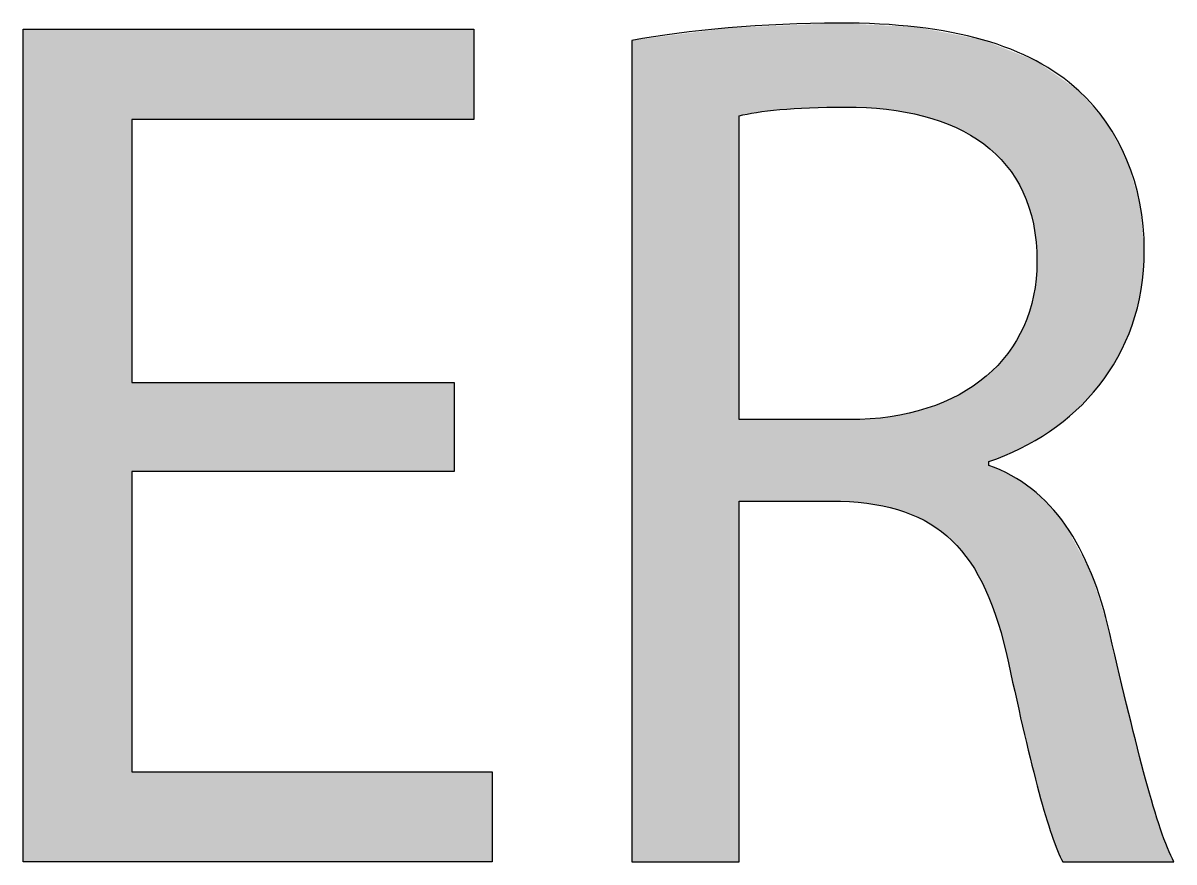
# Model space of a CAD drawing. Extents: x 0 to 360, y -268 to 0.
# Drawn here: x 144.591 to 147.385, y -207.081 to -205.045 of the extents above; entities that cross this region are included whole.
import ezdxf

# ---------------------------------------------------------------- set-up
doc = ezdxf.new("R2010")
doc.units = 0
doc.layers.add('LAYER_1', color=7, linetype='CONTINUOUS')

# ---------------------------------------------------------------- blocks, each defined once
blk = doc.blocks.new('*U162')
at = {"layer": 'LAYER_1', "color": 250, "extrusion": (0, 0, -1)}
for points in [[(-144.5908, -207.0806), (-144.5908, -205.0597), (-144.8547, -207.0806)], [(-144.8547, -207.0806), (-144.5908, -205.0597), (-144.8547, -205.0597)], [(-145.6373, -205.2788), (-145.6373, -205.0597), (-145.6853, -205.2788)], [(-145.6853, -205.2788), (-145.6373, -205.0597), (-145.6853, -205.0597)], [(-145.6373, -207.0806), (-145.6373, -206.8614), (-145.6853, -207.0806)], [(-145.6853, -207.0806), (-145.6373, -206.8614), (-145.6853, -206.8614)], [(-145.6853, -207.0806), (-145.6853, -206.8614), (-145.7303, -207.0806)], [(-145.7303, -207.0806), (-145.6853, -206.8614), (-145.7303, -206.8614)]]:
    blk.add_solid(points, dxfattribs=at)
at = {"layer": 'LAYER_1', "color": 250}
for points in [[(144.8547, -205.2788), (144.8547, -205.0597), (145.6373, -205.2788)], [(145.6373, -205.2788), (144.8547, -205.0597), (145.6373, -205.0597)], [(144.8547, -206.1332), (144.8547, -205.9168), (145.6373, -206.1332)], [(145.6373, -206.1332), (144.8547, -205.9168), (145.6373, -205.9168)], [(144.8547, -207.0806), (144.8547, -206.8614), (145.6373, -207.0806)], [(145.6373, -207.0806), (144.8547, -206.8614), (145.6373, -206.8614)]]:
    blk.add_solid(points, dxfattribs=at)
blk = doc.blocks.new('*U163')
at = {"layer": 'LAYER_1', "color": 250}
for points in [[(146.3028, -207.0806), (146.0693, -205.0865), (146.3028, -205.0565)], [(146.3301, -207.0806), (146.3028, -205.0565), (146.3301, -205.0553)], [(146.3716, -205.2612), (146.3301, -205.0553), (146.3716, -205.0534)], [(146.4287, -205.2545), (146.3716, -205.0534), (146.4287, -205.0508)], [(146.5009, -205.25), (146.4287, -205.0508), (146.5009, -205.0476)], [(146.57, -205.2488), (146.5009, -205.0476), (146.57, -205.0445)], [(146.588, -205.2485), (146.588, -205.0455), (146.5969, -205.2489)], [(146.5969, -205.2489), (146.5969, -205.0459), (146.648, -205.2517)], [(146.648, -205.2517), (146.648, -205.0486), (146.6591, -205.2523)], [(146.6591, -205.2523), (146.6591, -205.0492), (146.6871, -205.2538)], [(146.6871, -205.2538), (146.6871, -205.0507), (146.6966, -205.2552)], [(146.6966, -205.2552), (146.6966, -205.0512), (146.7313, -205.2604)], [(146.7313, -205.2604), (146.7313, -205.053), (146.7333, -205.2607)], [(146.7333, -205.2607), (146.7333, -205.0531), (146.7425, -205.2627)], [(146.7425, -205.2627), (146.7425, -205.0536), (146.7617, -205.2669)], [(146.7617, -205.2669), (146.7617, -205.0546), (146.777, -205.2703)], [(146.777, -205.2703), (146.777, -205.0576), (146.7858, -205.273)], [(146.7858, -205.273), (146.7858, -205.0593), (146.7934, -205.2753)], [(146.7934, -205.2753), (146.7934, -205.0607), (146.818, -205.2828)], [(146.818, -205.2828), (146.818, -205.0655), (146.8262, -205.2861)], [(146.8262, -205.2861), (146.8262, -205.067), (146.8463, -205.2942)], [(146.8463, -205.2942), (146.8463, -205.0709), (146.8563, -205.2982)], [(146.8563, -205.2982), (146.8563, -205.0728), (146.8637, -205.3021)], [(146.8637, -205.3021), (146.8637, -205.0742), (146.8909, -205.3162)], [(146.8909, -205.3162), (146.8909, -205.0795), (146.8916, -205.3166)], [(146.8916, -205.3166), (146.8916, -205.0796), (146.8981, -205.3209)], [(146.8981, -205.3209), (146.8981, -205.0809), (146.9208, -205.336)], [(146.9208, -205.336), (146.9208, -205.0852), (146.9238, -205.3379)], [(146.9238, -205.3379), (146.9238, -205.0864), (146.9281, -205.3416)], [(146.9281, -205.3416), (146.9281, -205.0881), (146.9294, -205.3426)], [(146.9294, -205.3426), (146.9294, -205.0886), (146.9357, -205.348)], [(146.9357, -205.348), (146.9357, -205.0912), (146.9528, -205.3624)], [(146.9528, -205.3624), (146.9528, -205.0979), (146.9574, -205.3673)], [(146.9574, -205.3673), (146.9574, -205.0997), (146.9588, -205.3688)], [(146.9588, -205.3688), (146.9588, -205.1003), (146.9784, -205.3899)], [(146.9784, -205.3899), (146.9784, -205.108), (146.982, -205.3949)], [(146.982, -205.3949), (146.982, -205.1095), (146.9838, -205.3974)], [(146.9838, -205.3974), (146.9838, -205.1102), (146.9903, -205.4065)], [(146.9903, -205.4065), (146.9903, -205.1128), (147.0005, -205.4206)], [(147.0005, -205.4206), (147.0005, -205.1168), (147.0032, -205.4255)], [(147.0032, -205.4255), (147.0032, -205.1178), (147.0123, -205.4423)], [(147.0123, -205.4423), (147.0123, -205.1214), (147.0189, -205.4545)], [(147.0189, -205.4545), (147.0189, -205.1241), (147.0207, -205.4592)], [(147.0207, -205.4592), (147.0207, -205.1248), (147.0335, -205.4917)], [(147.0335, -205.4917), (147.0335, -205.1298), (147.0345, -205.4958)], [(147.0345, -205.4958), (147.0345, -205.1303), (147.0394, -205.5146)], [(147.0394, -205.5146), (147.0394, -205.1322), (147.044, -205.5322)], [(147.044, -205.5322), (147.044, -205.134), (147.0445, -205.5356)], [(147.0445, -205.5356), (147.0445, -205.1342), (147.0505, -205.576)], [(147.0505, -205.576), (147.0505, -205.1366), (147.0506, -205.5789)], [(147.0506, -205.5789), (147.0506, -205.1366), (147.0507, -205.5792)], [(147.0507, -205.5792), (147.0507, -205.1366), (147.0527, -205.6233)], [(147.0527, -206.0537), (147.0507, -205.6654), (147.0527, -205.6233)], [(147.0505, -206.055), (147.0445, -205.706), (147.0505, -205.6665)], [(147.0506, -206.0549), (147.0505, -205.6665), (147.0506, -205.6656)], [(147.0507, -206.0549), (147.0506, -205.6656), (147.0507, -205.6654)], [(147.044, -206.0587), (147.0394, -205.7256), (147.044, -205.708)], [(147.0445, -206.0584), (147.044, -205.708), (147.0445, -205.706)], [(147.0394, -206.0614), (147.0345, -205.7444), (147.0394, -205.7256)], [(147.0335, -206.0649), (147.0207, -205.7806), (147.0335, -205.7472)], [(147.0345, -206.0643), (147.0335, -205.7472), (147.0345, -205.7444)], [(147.0123, -206.0773), (147.0032, -205.8146), (147.0123, -205.797)], [(147.0189, -206.0734), (147.0123, -205.797), (147.0189, -205.7841)], [(147.0207, -206.0723), (147.0189, -205.7841), (147.0207, -205.7806)], [(147.0005, -206.0821), (146.9903, -205.8338), (147.0005, -205.8186)], [(147.0032, -206.081), (147.0005, -205.8186), (147.0032, -205.8146)], [(146.9784, -206.0913), (146.9588, -205.8736), (146.9784, -205.8504)], [(146.982, -206.0898), (146.9784, -205.8504), (146.982, -205.8461)], [(146.9838, -206.0891), (146.982, -205.8461), (146.9838, -205.8435)], [(146.9903, -206.0864), (146.9838, -205.8435), (146.9903, -205.8338)], [(146.9528, -206.102), (146.9357, -205.8957), (146.9528, -205.8796)], [(146.9574, -206.1), (146.9528, -205.8796), (146.9574, -205.8752)], [(146.9588, -206.0995), (146.9574, -205.8752), (146.9588, -205.8736)], [(146.9208, -206.4069), (146.8981, -205.9255), (146.9208, -205.9082)], [(146.9238, -206.4123), (146.9208, -205.9082), (146.9238, -205.906)], [(146.9208, -206.4069), (146.9208, -205.9082), (146.9238, -206.4123)], [(146.9281, -206.42), (146.9238, -205.906), (146.9281, -205.9027)], [(146.9238, -206.4123), (146.9238, -205.906), (146.9281, -206.42)], [(146.9294, -206.4234), (146.9281, -205.9027), (146.9294, -205.9017)], [(146.9281, -206.42), (146.9281, -205.9027), (146.9294, -206.4234)], [(146.9357, -206.4402), (146.9294, -205.9017), (146.9357, -205.8957)], [(146.9294, -206.4234), (146.9294, -205.9017), (146.9357, -206.4402)], [(146.8909, -206.3533), (146.8637, -205.9465), (146.8909, -205.9299)], [(146.8916, -206.3545), (146.8909, -205.9299), (146.8916, -205.9295)], [(146.8909, -206.3533), (146.8909, -205.9299), (146.8916, -206.3545)], [(146.8981, -206.3663), (146.8916, -205.9295), (146.8981, -205.9255)], [(146.8916, -206.3545), (146.8916, -205.9295), (146.8981, -206.3663)], [(146.8981, -206.3663), (146.8981, -205.9255), (146.9208, -206.4069)], [(146.8262, -206.2848), (146.818, -205.9676), (146.8262, -205.9645)], [(146.8463, -206.3002), (146.8262, -205.9645), (146.8463, -205.9549)], [(146.8262, -206.2848), (146.8262, -205.9645), (146.8463, -206.3002)], [(146.8563, -206.3121), (146.8463, -205.9549), (146.8563, -205.9501)], [(146.8463, -206.3002), (146.8463, -205.9549), (146.8563, -206.3121)], [(146.8637, -206.3209), (146.8563, -205.9501), (146.8637, -205.9465)], [(146.8563, -206.3121), (146.8563, -205.9501), (146.8637, -206.3209)], [(146.8637, -206.3209), (146.8637, -205.9465), (146.8909, -206.3533)], [(146.7313, -206.2308), (146.6966, -206), (146.7313, -205.9935)], [(146.7333, -206.2318), (146.7313, -205.9935), (146.7333, -205.9932)], [(146.7313, -206.2308), (146.7313, -205.9935), (146.7333, -206.2318)], [(146.7425, -206.236), (146.7333, -205.9932), (146.7425, -205.9914)], [(146.7333, -206.2318), (146.7333, -205.9932), (146.7425, -206.236)], [(146.7617, -206.245), (146.7425, -205.9914), (146.7617, -205.9862)], [(146.7425, -206.236), (146.7425, -205.9914), (146.7617, -206.245)], [(146.777, -206.252), (146.7617, -205.9862), (146.777, -205.982)], [(146.7617, -206.245), (146.7617, -205.9862), (146.777, -206.252)], [(146.7858, -206.2561), (146.777, -205.982), (146.7858, -205.9796)], [(146.777, -206.252), (146.777, -205.982), (146.7858, -206.2561)], [(146.7934, -206.2596), (146.7858, -205.9796), (146.7934, -205.9767)], [(146.7858, -206.2561), (146.7858, -205.9796), (146.7934, -206.2596)], [(146.818, -206.2785), (146.7934, -205.9767), (146.818, -205.9676)], [(146.7934, -206.2596), (146.7934, -205.9767), (146.818, -206.2785)], [(146.818, -206.2785), (146.818, -205.9676), (146.8262, -206.2848)], [(146.5761, -206.2048), (146.5761, -206.0071), (146.588, -206.206)], [(146.588, -206.206), (146.588, -206.0071), (146.5969, -206.2068)], [(146.648, -206.2118), (146.5969, -206.0071), (146.648, -206.0053)], [(146.5969, -206.2068), (146.5969, -206.0071), (146.648, -206.2118)], [(146.6591, -206.2128), (146.648, -206.0053), (146.6591, -206.0041)], [(146.648, -206.2118), (146.648, -206.0053), (146.6591, -206.2128)], [(146.6871, -206.2198), (146.6591, -206.0041), (146.6871, -206.0011)], [(146.6591, -206.2128), (146.6591, -206.0041), (146.6871, -206.2198)], [(146.6966, -206.2222), (146.6871, -206.0011), (146.6966, -206)], [(146.6871, -206.2198), (146.6871, -206.0011), (146.6966, -206.2222)], [(146.6966, -206.2222), (146.6966, -206), (146.7313, -206.2308)], [(146.9357, -206.4402), (146.9357, -206.118), (146.9528, -206.4853)], [(146.9528, -206.4853), (146.9528, -206.1256), (146.9574, -206.4974)], [(146.9574, -206.4974), (146.9574, -206.1277), (146.9588, -206.5011)], [(146.9588, -206.5011), (146.9588, -206.1283), (146.9784, -206.5768)], [(146.9784, -206.5768), (146.9784, -206.137), (146.982, -206.5907)], [(146.982, -206.5907), (146.982, -206.1386), (146.9838, -206.5976)], [(146.9838, -206.5976), (146.9838, -206.1394), (146.9903, -206.6253)], [(146.9903, -206.6253), (146.9903, -206.1423), (147.0005, -206.6685)], [(147.0005, -206.6685), (147.0005, -206.1491), (147.0032, -206.6798)], [(147.0032, -206.6798), (147.0032, -206.1508), (147.0123, -206.7185)], [(147.0123, -206.7185), (147.0123, -206.1569), (147.0189, -206.7467)], [(147.0189, -206.7467), (147.0189, -206.1612), (147.0207, -206.7544)], [(147.0207, -206.7544), (147.0207, -206.1624), (147.0335, -206.8086)], [(147.0335, -206.8086), (147.0335, -206.1709), (147.0345, -206.8132)], [(147.0345, -206.8132), (147.0345, -206.1716), (147.0394, -206.8341)], [(147.0394, -206.8341), (147.0394, -206.1749), (147.044, -206.8536)], [(147.044, -206.8536), (147.044, -206.1791), (147.0445, -206.8558)], [(147.0445, -206.8558), (147.0445, -206.1796), (147.0505, -206.8811)], [(147.0505, -206.8811), (147.0505, -206.185), (147.0506, -206.8816)], [(147.0506, -206.8816), (147.0506, -206.1852), (147.0507, -206.8817)], [(147.0507, -206.8817), (147.0507, -206.1852), (147.0527, -206.8904)], [(147.0527, -206.8904), (147.0527, -206.1871), (147.0576, -206.9111)], [(147.0576, -206.9111), (147.0576, -206.1916), (147.0833, -206.9971)], [(147.0833, -206.9971), (147.0833, -206.2153), (147.0833, -206.9972)], [(147.0833, -206.9972), (147.0833, -206.2153), (147.0888, -207.0153)], [(147.0888, -207.0153), (147.0888, -206.222), (147.1157, -207.0806)]]:
    blk.add_solid(points, dxfattribs=at)
at = {"layer": 'LAYER_1', "color": 250, "extrusion": (0, 0, -1)}
for points in [[(-146.3028, -207.0806), (-146.3028, -205.0565), (-146.3301, -207.0806)], [(-146.3301, -205.2698), (-146.3301, -205.0553), (-146.3716, -205.2612)], [(-146.3716, -205.2612), (-146.3716, -205.0534), (-146.4287, -205.2545)], [(-146.4287, -205.2545), (-146.4287, -205.0508), (-146.5009, -205.25)], [(-146.5009, -205.25), (-146.5009, -205.0476), (-146.57, -205.2488)], [(-146.57, -205.2488), (-146.57, -205.0445), (-146.5761, -205.2487)], [(-146.5761, -205.2487), (-146.57, -205.0445), (-146.5761, -205.0448)], [(-146.5761, -205.2487), (-146.5761, -205.0448), (-146.588, -205.2485)], [(-146.588, -205.2485), (-146.5761, -205.0448), (-146.588, -205.0455)], [(-146.5969, -205.2489), (-146.588, -205.0455), (-146.5969, -205.0459)], [(-146.648, -205.2517), (-146.5969, -205.0459), (-146.648, -205.0486)], [(-146.6591, -205.2523), (-146.648, -205.0486), (-146.6591, -205.0492)], [(-146.6871, -205.2538), (-146.6591, -205.0492), (-146.6871, -205.0507)], [(-146.6966, -205.2552), (-146.6871, -205.0507), (-146.6966, -205.0512)], [(-146.7313, -205.2604), (-146.6966, -205.0512), (-146.7313, -205.053)], [(-146.7333, -205.2607), (-146.7313, -205.053), (-146.7333, -205.0531)], [(-146.7425, -205.2627), (-146.7333, -205.0531), (-146.7425, -205.0536)], [(-146.7617, -205.2669), (-146.7425, -205.0536), (-146.7617, -205.0546)], [(-146.777, -205.2703), (-146.7617, -205.0546), (-146.777, -205.0576)], [(-146.7858, -205.273), (-146.777, -205.0576), (-146.7858, -205.0593)], [(-146.7934, -205.2753), (-146.7858, -205.0593), (-146.7934, -205.0607)], [(-146.818, -205.2828), (-146.7934, -205.0607), (-146.818, -205.0655)], [(-146.8262, -205.2861), (-146.818, -205.0655), (-146.8262, -205.067)], [(-146.8463, -205.2942), (-146.8262, -205.067), (-146.8463, -205.0709)], [(-146.8563, -205.2982), (-146.8463, -205.0709), (-146.8563, -205.0728)], [(-146.0693, -207.0806), (-146.0693, -205.0865), (-146.3028, -207.0806)], [(-146.8637, -205.3021), (-146.8563, -205.0728), (-146.8637, -205.0742)], [(-146.8909, -205.3162), (-146.8637, -205.0742), (-146.8909, -205.0795)], [(-146.8916, -205.3166), (-146.8909, -205.0795), (-146.8916, -205.0796)], [(-146.8981, -205.3209), (-146.8916, -205.0796), (-146.8981, -205.0809)], [(-146.9208, -205.336), (-146.8981, -205.0809), (-146.9208, -205.0852)], [(-146.9238, -205.3379), (-146.9208, -205.0852), (-146.9238, -205.0864)], [(-146.9281, -205.3416), (-146.9238, -205.0864), (-146.9281, -205.0881)], [(-146.9294, -205.3426), (-146.9281, -205.0881), (-146.9294, -205.0886)], [(-146.9357, -205.348), (-146.9294, -205.0886), (-146.9357, -205.0912)], [(-146.9528, -205.3624), (-146.9357, -205.0912), (-146.9528, -205.0979)], [(-146.9574, -205.3673), (-146.9528, -205.0979), (-146.9574, -205.0997)], [(-146.9588, -205.3688), (-146.9574, -205.0997), (-146.9588, -205.1003)], [(-146.9784, -205.3899), (-146.9588, -205.1003), (-146.9784, -205.108)], [(-146.982, -205.3949), (-146.9784, -205.108), (-146.982, -205.1095)], [(-146.9838, -205.3974), (-146.982, -205.1095), (-146.9838, -205.1102)], [(-146.9903, -205.4065), (-146.9838, -205.1102), (-146.9903, -205.1128)], [(-147.0005, -205.4206), (-146.9903, -205.1128), (-147.0005, -205.1168)], [(-147.0032, -205.4255), (-147.0005, -205.1168), (-147.0032, -205.1178)], [(-147.0123, -205.4423), (-147.0032, -205.1178), (-147.0123, -205.1214)], [(-147.0189, -205.4545), (-147.0123, -205.1214), (-147.0189, -205.1241)], [(-147.0207, -205.4592), (-147.0189, -205.1241), (-147.0207, -205.1248)], [(-147.0335, -205.4917), (-147.0207, -205.1248), (-147.0335, -205.1298)], [(-147.0345, -205.4958), (-147.0335, -205.1298), (-147.0345, -205.1303)], [(-147.0394, -205.5146), (-147.0345, -205.1303), (-147.0394, -205.1322)], [(-147.044, -205.5322), (-147.0394, -205.1322), (-147.044, -205.134)], [(-147.0445, -205.5356), (-147.044, -205.134), (-147.0445, -205.1342)], [(-147.0505, -205.576), (-147.0445, -205.1342), (-147.0505, -205.1366)], [(-147.0506, -205.5789), (-147.0505, -205.1366), (-147.0506, -205.1366)], [(-147.0507, -205.5792), (-147.0506, -205.1366), (-147.0507, -205.1366)], [(-147.0527, -205.6233), (-147.0507, -205.1366), (-147.0527, -205.1381)], [(-147.0527, -206.0537), (-147.0527, -205.1381), (-147.0576, -206.0508)], [(-147.0576, -206.0508), (-147.0527, -205.1381), (-147.0576, -205.1415)], [(-147.0576, -206.0508), (-147.0576, -205.1415), (-147.0833, -206.0358)], [(-147.0833, -206.0358), (-147.0576, -205.1415), (-147.0833, -205.1594)], [(-147.0833, -206.0358), (-147.0833, -205.1594), (-147.0833, -206.0358)], [(-147.0833, -206.0358), (-147.0833, -205.1594), (-147.0833, -205.1594)], [(-147.0833, -206.0358), (-147.0833, -205.1594), (-147.0888, -206.0315)], [(-147.0888, -206.0315), (-147.0833, -205.1594), (-147.0888, -205.1632)], [(-147.0888, -206.0315), (-147.0888, -205.1632), (-147.1157, -206.0101)], [(-147.1157, -206.0101), (-147.0888, -205.1632), (-147.1157, -205.182)], [(-147.1157, -206.0101), (-147.1157, -205.182), (-147.1221, -206.0051)], [(-147.1221, -206.0051), (-147.1157, -205.182), (-147.1221, -205.1864)], [(-147.1221, -206.0051), (-147.1221, -205.1864), (-147.1475, -205.9849)], [(-147.1475, -205.9849), (-147.1221, -205.1864), (-147.1475, -205.2042)], [(-147.1475, -205.9849), (-147.1475, -205.2042), (-147.1547, -205.9772)], [(-147.1547, -205.9772), (-147.1475, -205.2042), (-147.1547, -205.2092)], [(-147.1547, -205.9772), (-147.1547, -205.2092), (-147.185, -205.9446)], [(-147.185, -205.9446), (-147.1547, -205.2092), (-147.185, -205.2439)], [(-147.185, -205.9446), (-147.185, -205.2439), (-147.2034, -205.9248)], [(-147.2034, -205.9248), (-147.185, -205.2439), (-147.2034, -205.2649)], [(-147.2034, -205.9248), (-147.2034, -205.2649), (-147.2212, -205.898)], [(-147.2212, -205.898), (-147.2034, -205.2649), (-147.2212, -205.2854)], [(-147.2212, -205.898), (-147.2212, -205.2854), (-147.2296, -205.8853)], [(-147.2296, -205.8853), (-147.2212, -205.2854), (-147.2296, -205.3008)], [(-147.2296, -205.8853), (-147.2296, -205.3008), (-147.2493, -205.8557)], [(-147.2493, -205.8557), (-147.2296, -205.3008), (-147.2493, -205.3369)], [(-147.2493, -205.8557), (-147.2493, -205.3369), (-147.2712, -205.8066)], [(-147.2712, -205.8066), (-147.2493, -205.3369), (-147.2712, -205.377)], [(-147.2712, -205.8066), (-147.2712, -205.377), (-147.284, -205.7778)], [(-147.284, -205.7778), (-147.2712, -205.377), (-147.284, -205.4196)], [(-147.284, -205.7778), (-147.284, -205.4196), (-147.3026, -205.7043)], [(-147.3026, -205.7043), (-147.284, -205.4196), (-147.3026, -205.4814)], [(-147.3026, -205.7043), (-147.3026, -205.4814), (-147.3059, -205.6913)], [(-147.3059, -205.6913), (-147.3026, -205.4814), (-147.3059, -205.5161)], [(-147.3059, -205.6913), (-147.3059, -205.5161), (-147.3135, -205.5964)], [(-147.0505, -206.055), (-147.0505, -205.6665), (-147.0506, -206.0549)], [(-147.0506, -206.0549), (-147.0506, -205.6656), (-147.0507, -206.0549)], [(-147.0507, -206.0549), (-147.0507, -205.6654), (-147.0527, -206.0537)], [(-147.044, -206.0587), (-147.044, -205.708), (-147.0445, -206.0584)], [(-147.0445, -206.0584), (-147.0445, -205.706), (-147.0505, -206.055)], [(-147.0394, -206.0614), (-147.0394, -205.7256), (-147.044, -206.0587)], [(-147.0335, -206.0649), (-147.0335, -205.7472), (-147.0345, -206.0643)], [(-147.0345, -206.0643), (-147.0345, -205.7444), (-147.0394, -206.0614)], [(-147.0123, -206.0773), (-147.0123, -205.797), (-147.0189, -206.0734)], [(-147.0189, -206.0734), (-147.0189, -205.7841), (-147.0207, -206.0723)], [(-147.0207, -206.0723), (-147.0207, -205.7806), (-147.0335, -206.0649)], [(-147.0005, -206.0821), (-147.0005, -205.8186), (-147.0032, -206.081)], [(-147.0032, -206.081), (-147.0032, -205.8146), (-147.0123, -206.0773)], [(-146.9784, -206.0913), (-146.9784, -205.8504), (-146.982, -206.0898)], [(-146.982, -206.0898), (-146.982, -205.8461), (-146.9838, -206.0891)], [(-146.9838, -206.0891), (-146.9838, -205.8435), (-146.9903, -206.0864)], [(-146.9903, -206.0864), (-146.9903, -205.8338), (-147.0005, -206.0821)], [(-146.9528, -206.102), (-146.9528, -205.8796), (-146.9574, -206.1)], [(-146.9574, -206.1), (-146.9574, -205.8752), (-146.9588, -206.0995)], [(-146.9588, -206.0995), (-146.9588, -205.8736), (-146.9784, -206.0913)], [(-146.9357, -206.109), (-146.9357, -205.8957), (-146.9528, -206.102)], [(-146.3301, -206.2048), (-146.3301, -206.0071), (-146.3716, -206.2048)], [(-146.3716, -206.2048), (-146.3301, -206.0071), (-146.3716, -206.0071)], [(-146.3716, -206.2048), (-146.3716, -206.0071), (-146.4287, -206.2048)], [(-146.4287, -206.2048), (-146.3716, -206.0071), (-146.4287, -206.0071)], [(-146.4287, -206.2048), (-146.4287, -206.0071), (-146.5009, -206.2048)], [(-146.5009, -206.2048), (-146.4287, -206.0071), (-146.5009, -206.0071)], [(-146.5009, -206.2048), (-146.5009, -206.0071), (-146.57, -206.2048)], [(-146.57, -206.2048), (-146.5009, -206.0071), (-146.57, -206.0071)], [(-146.57, -206.2048), (-146.57, -206.0071), (-146.5761, -206.2048)], [(-146.5761, -206.2048), (-146.57, -206.0071), (-146.5761, -206.0071)], [(-146.588, -206.206), (-146.5761, -206.0071), (-146.588, -206.0071)], [(-146.5969, -206.2068), (-146.588, -206.0071), (-146.5969, -206.0071)], [(-146.9528, -206.4853), (-146.9357, -206.118), (-146.9528, -206.1256)], [(-146.9574, -206.4974), (-146.9528, -206.1256), (-146.9574, -206.1277)], [(-146.9588, -206.5011), (-146.9574, -206.1277), (-146.9588, -206.1283)], [(-146.9784, -206.5768), (-146.9588, -206.1283), (-146.9784, -206.137)], [(-146.982, -206.5907), (-146.9784, -206.137), (-146.982, -206.1386)], [(-146.9838, -206.5976), (-146.982, -206.1386), (-146.9838, -206.1394)], [(-146.9903, -206.6253), (-146.9838, -206.1394), (-146.9903, -206.1423)], [(-147.0005, -206.6685), (-146.9903, -206.1423), (-147.0005, -206.1491)], [(-147.0032, -206.6798), (-147.0005, -206.1491), (-147.0032, -206.1508)], [(-147.0123, -206.7185), (-147.0032, -206.1508), (-147.0123, -206.1569)], [(-147.0189, -206.7467), (-147.0123, -206.1569), (-147.0189, -206.1612)], [(-147.0207, -206.7544), (-147.0189, -206.1612), (-147.0207, -206.1624)], [(-147.0335, -206.8086), (-147.0207, -206.1624), (-147.0335, -206.1709)], [(-147.0345, -206.8132), (-147.0335, -206.1709), (-147.0345, -206.1716)], [(-147.0394, -206.8341), (-147.0345, -206.1716), (-147.0394, -206.1749)], [(-147.044, -206.8536), (-147.0394, -206.1749), (-147.044, -206.1791)], [(-147.0445, -206.8558), (-147.044, -206.1791), (-147.0445, -206.1796)], [(-147.0505, -206.8811), (-147.0445, -206.1796), (-147.0505, -206.185)], [(-147.0506, -206.8816), (-147.0505, -206.185), (-147.0506, -206.1852)], [(-147.0507, -206.8817), (-147.0506, -206.1852), (-147.0507, -206.1852)], [(-147.0527, -206.8904), (-147.0507, -206.1852), (-147.0527, -206.1871)], [(-147.0576, -206.9111), (-147.0527, -206.1871), (-147.0576, -206.1916)], [(-147.0833, -206.9971), (-147.0576, -206.1916), (-147.0833, -206.2153)], [(-147.0833, -206.9972), (-147.0833, -206.2153), (-147.0833, -206.2153)], [(-147.0888, -207.0153), (-147.0833, -206.2153), (-147.0888, -206.222)], [(-147.1157, -207.0806), (-147.0888, -206.222), (-147.1157, -206.2554)], [(-147.1157, -207.0806), (-147.1157, -206.2554), (-147.1221, -207.0806)], [(-147.1221, -207.0806), (-147.1157, -206.2554), (-147.1221, -206.2633)], [(-147.1221, -207.0806), (-147.1221, -206.2633), (-147.1475, -207.0806)], [(-147.1475, -207.0806), (-147.1221, -206.2633), (-147.1475, -206.311)], [(-147.1475, -207.0806), (-147.1475, -206.311), (-147.1547, -207.0806)], [(-147.1547, -207.0806), (-147.1475, -206.311), (-147.1547, -206.3243)], [(-147.1547, -207.0806), (-147.1547, -206.3243), (-147.185, -207.0806)], [(-147.185, -207.0806), (-147.1547, -206.3243), (-147.185, -206.3811)], [(-147.185, -207.0806), (-147.185, -206.3811), (-147.2034, -207.0806)], [(-147.2034, -207.0806), (-147.185, -206.3811), (-147.2034, -206.4407)], [(-147.2034, -207.0806), (-147.2034, -206.4407), (-147.2212, -207.0806)], [(-147.2212, -207.0806), (-147.2034, -206.4407), (-147.2212, -206.4986)], [(-147.2212, -207.0806), (-147.2212, -206.4986), (-147.2296, -207.0806)], [(-147.2296, -207.0806), (-147.2212, -206.4986), (-147.2296, -206.5259)], [(-147.2296, -207.0806), (-147.2296, -206.5259), (-147.2493, -207.0806)], [(-147.2493, -207.0806), (-147.2296, -206.5259), (-147.2493, -206.6061)], [(-147.2493, -207.0806), (-147.2493, -206.6061), (-147.2712, -207.0806)], [(-147.2712, -207.0806), (-147.2493, -206.6061), (-147.2712, -206.6949)], [(-147.2712, -207.0806), (-147.2712, -206.6949), (-147.284, -207.0806)], [(-147.284, -207.0806), (-147.2712, -206.6949), (-147.284, -206.7471)], [(-147.284, -207.0806), (-147.284, -206.7471), (-147.3026, -207.0806)], [(-147.3026, -207.0806), (-147.284, -206.7471), (-147.3026, -206.8227)], [(-147.3026, -207.0806), (-147.3026, -206.8227), (-147.3059, -207.0806)], [(-147.3059, -207.0806), (-147.3026, -206.8227), (-147.3059, -206.8361)], [(-147.3059, -207.0806), (-147.3059, -206.8361), (-147.3135, -207.0806)], [(-147.3135, -207.0806), (-147.3059, -206.8361), (-147.3135, -206.8671)], [(-147.3135, -207.0806), (-147.3135, -206.8671), (-147.3166, -207.0806)], [(-147.3166, -207.0806), (-147.3135, -206.8671), (-147.3166, -206.8797)], [(-147.3166, -207.0806), (-147.3166, -206.8797), (-147.3528, -207.0806)], [(-147.3528, -207.0806), (-147.3166, -206.8797), (-147.3528, -207.0007)], [(-147.3528, -207.0806), (-147.3528, -207.0007), (-147.3855, -207.0806)]]:
    blk.add_solid(points, dxfattribs=at)
blk = doc.blocks.new('BLOCK_23')
at = {"layer": 'LAYER_1'}
blk.add_lwpolyline([(145.6373, -206.1332), (144.8547, -206.1332), (144.8547, -206.8614), (145.7303, -206.8614), (145.7303, -207.0806), (144.5908, -207.0806), (144.5908, -205.0597), (145.6853, -205.0597), (145.6853, -205.2788), (144.8547, -205.2788), (144.8547, -205.9168), (145.6373, -205.9168), (145.6373, -206.1332)], dxfattribs=at)
for points, knots in [([(146.0693, -205.0865), (146.2012, -205.0624), (146.3931, -205.0445), (146.57, -205.0445), (146.8489, -205.0445), (147.0317, -205.0982), (147.1547, -205.2092), (147.2535, -205.2994), (147.3135, -205.4372), (147.3135, -205.5964), (147.3135, -205.8603), (147.1457, -206.0374), (146.9357, -206.109), (146.9357, -206.109), (146.9357, -206.118), (146.9357, -206.118), (147.0887, -206.1717), (147.1817, -206.3157), (147.2296, -206.5259), (147.2956, -206.8077), (147.3436, -207.0027), (147.3855, -207.0806), (147.3855, -207.0806), (147.1157, -207.0806), (147.1157, -207.0806), (147.0827, -207.0206), (147.0377, -206.8497), (146.9838, -206.5976), (146.9238, -206.3192), (146.8129, -206.2138), (146.5761, -206.2048), (146.5761, -206.2048), (146.3301, -206.2048), (146.3301, -206.2048), (146.3301, -206.2048), (146.3301, -207.0806), (146.3301, -207.0806), (146.3301, -207.0806), (146.0693, -207.0806), (146.0693, -207.0806), (146.0693, -207.0806), (146.0693, -205.0865), (146.0693, -205.0865)], [0, 0, 0, 0, 1, 1, 1, 2, 2, 2, 3, 3, 3, 4, 4, 4, 5, 5, 5, 6, 6, 6, 7, 7, 7, 8, 8, 8, 9, 9, 9, 10, 10, 10, 11, 11, 11, 12, 12, 12, 13, 13, 13, 14, 14, 14, 14]), ([(146.3301, -206.0071), (146.3301, -206.0071), (146.5969, -206.0071), (146.5969, -206.0071), (146.8758, -206.0071), (147.0527, -205.8541), (147.0527, -205.6233), (147.0527, -205.3621), (146.8639, -205.2485), (146.588, -205.2485), (146.462, -205.2485), (146.375, -205.2574), (146.3301, -205.2698), (146.3301, -205.2698), (146.3301, -206.0071), (146.3301, -206.0071)], [0, 0, 0, 0, 1, 1, 1, 2, 2, 2, 3, 3, 3, 4, 4, 4, 5, 5, 5, 5])]:
    blk.add_open_spline(points, degree=3, knots=knots, dxfattribs=at)
at = {"layer": 'LAYER_1', "color": 250}
for name in ['*U162', '*U163']:
    blk.add_blockref(name, (0, 0), dxfattribs=at)
blk = doc.blocks.new('BLOCK_20')
at = {"layer": 'LAYER_1'}
blk.add_blockref('BLOCK_23', (0, 0), dxfattribs=at)
blk = doc.blocks.new('BLOCK_17')
at = {"layer": 'LAYER_1'}
blk.add_blockref('BLOCK_20', (0, 0), dxfattribs=at)

msp = doc.modelspace()

# ---------------------------------------------------------------- block references
at = {"layer": 'LAYER_1'}
msp.add_blockref('BLOCK_17', (0, 0), dxfattribs=at)

doc.saveas('drawing.dxf')
